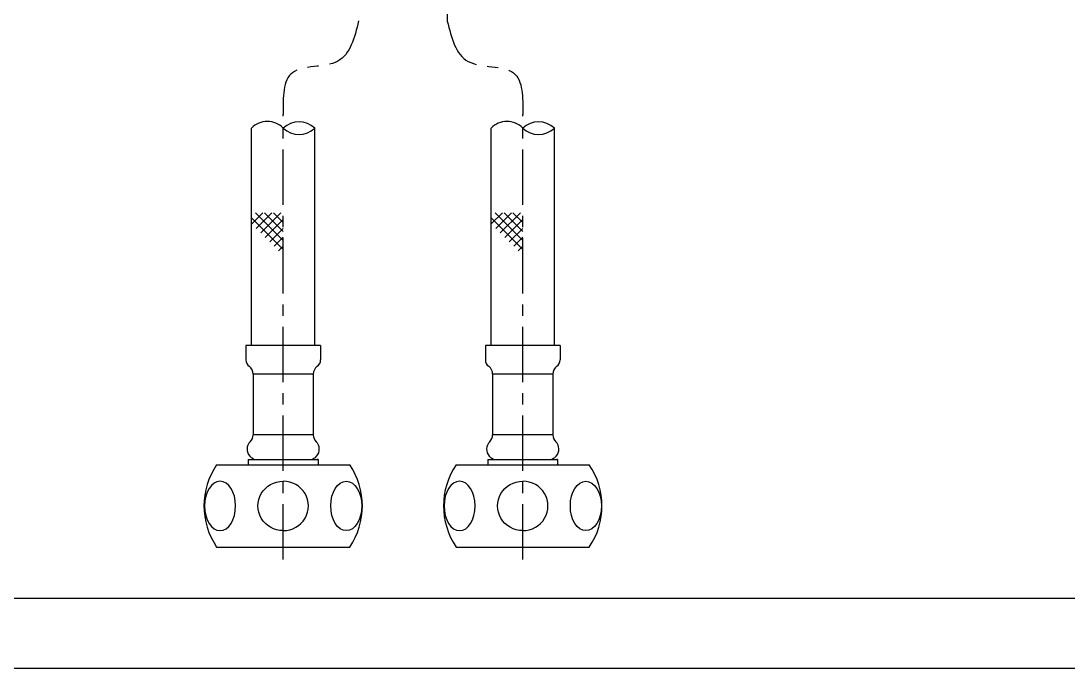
# Model space of a CAD drawing. Extents: x 8340 to 8934, y -6177 to -5757.
# Drawn here: x 8461.6 to 8626.8, y -6177.1 to -6075 of the extents above; entities that cross this region are included whole.
import ezdxf

# ---------------------------------------------------------------- set-up
doc = ezdxf.new("R2010")
doc.units = 0
doc.header["$LTSCALE"] = 7
doc.header["$MEASUREMENT"] = 0
doc.linetypes.add('CENTER', pattern=[2, 1.25, -0.25, 0.25, -0.25])
doc.layers.get('0').update_dxf_attribs({"color": 2, "linetype": 'CONTINUOUS'})
for name, color, linetype in [('CL', 1, 'CENTER'), ('DIM', 2, 'CONTINUOUS'), ('DWG', 7, 'CONTINUOUS'), ('TXT', 4, 'CONTINUOUS')]:
    doc.layers.add(name, color=color, linetype=linetype)

msp = doc.modelspace()

# ---------------------------------------------------------------- linework, layer by layer
at = {"color": 2}
for p, q in [((8498.03703, -6107.02019), (8499.789, -6105.26822)), ((8498.6253, -6105.26822), (8502.99581, -6109.63873)), ((8498.74414, -6107.7273), (8501.20322, -6105.26822)), ((8499.45124, -6108.43441), (8502.61743, -6105.26822)), ((8500.03951, -6105.26822), (8502.99581, -6108.22452)), ((8501.45372, -6105.26822), (8502.99581, -6106.81031)), ((8535.83864, -6107.02019), (8537.59062, -6105.26822)), ((8536.42691, -6105.26822), (8540.79743, -6109.63873)), ((8536.54575, -6107.7273), (8539.00483, -6105.26822)), ((8537.25286, -6108.43441), (8540.41905, -6105.26822)), ((8537.84112, -6105.26822), (8540.79743, -6108.22452)), ((8539.25534, -6105.26822), (8540.79743, -6106.81031)), ((8497.99581, -6106.05295), (8502.99581, -6111.05295)), ((8500.15835, -6109.14151), (8502.99581, -6106.30405)), ((8535.79743, -6106.05295), (8540.79743, -6111.05295)), ((8537.95996, -6109.14151), (8540.79743, -6106.30405)), ((8500.86546, -6109.84862), (8502.99581, -6107.71826)), ((8538.66707, -6109.84862), (8540.79743, -6107.71826)), ((8501.57256, -6110.55573), (8502.99581, -6109.13248)), ((8539.37418, -6110.55573), (8540.79743, -6109.13248)), ((8502.27967, -6111.26283), (8502.99581, -6110.54669)), ((8540.08128, -6111.26283), (8540.79743, -6110.54669))]:
    msp.add_line(p, q, dxfattribs=at)
at = {"linetype": 'Continuous'}
msp.add_lwpolyline([(8340.07233, -6177.14222), (8934.07233, -6177.14222), (8934.07233, -5757.14222), (8340.07233, -5757.14222)], close=True, dxfattribs=at)
for centre, radius, start, end in [((8500.49581, -6094.38041), 3.52303, 44.7963347, 135.2036653), ((8505.49581, -6094.52229), 3.6244, 46.3881408, 133.6118592), ((8505.49581, -6089.27395), 3.6244, 226.3881408, 313.6118592), ((8538.29743, -6094.38041), 3.52303, 44.7963347, 135.2036653), ((8543.29743, -6094.52229), 3.6244, 46.3881408, 133.6118592), ((8543.29743, -6089.27395), 3.6244, 226.3881408, 313.6118592)]:
    msp.add_arc(centre, radius, start, end)
at = {"layer": 'CL'}
for p, q in [((8528.89443, -6043.98238), (8528.89443, -6074.99498)), ((8502.99581, -6160.0119), (8502.99581, -6089.73407)), ((8540.79743, -6160.0119), (8540.79743, -6089.73407))]:
    msp.add_line(p, q, dxfattribs=at)
for points in [[(8514.89443, -6074.9731), (8511.59472, -6081.34569), (8504.44039, -6083.15159), (8502.99581, -6089.73407)], [(8528.89651, -6074.99498), (8532.19831, -6081.36757), (8539.35263, -6083.17347), (8540.79721, -6089.75595)]]:
    msp.add_spline(points, degree=3, dxfattribs=at)
at = {"layer": 'DIM'}
for p, q in [((8507.74581, -6130.71809), (8498.24581, -6130.71809)), ((8545.54743, -6130.71809), (8536.04743, -6130.71809)), ((8507.74581, -6140.32806), (8498.24581, -6140.32806)), ((8545.54743, -6140.32806), (8536.04743, -6140.32806))]:
    msp.add_line(p, q, dxfattribs=at)
at = {"layer": 'DWG'}
for p, q in [((8497.99581, -6126.23378), (8497.99581, -6091.89812)), ((8507.99581, -6126.23378), (8507.99581, -6091.89812)), ((8535.79743, -6126.23378), (8535.79743, -6091.89812)), ((8545.79743, -6126.23378), (8545.79743, -6091.89812)), ((8508.89581, -6126.23378), (8497.09581, -6126.23378)), ((8497.09581, -6126.23378), (8497.09581, -6128.48147)), ((8508.89581, -6126.23378), (8508.89581, -6128.48147)), ((8546.69743, -6126.23378), (8534.89743, -6126.23378)), ((8534.89743, -6126.23378), (8534.89743, -6128.48147)), ((8546.69743, -6126.23378), (8546.69743, -6128.48147)), ((8498.24581, -6130.71809), (8498.24581, -6140.32806)), ((8507.74581, -6130.71809), (8507.74581, -6140.32806)), ((8536.04743, -6130.71809), (8536.04743, -6140.32806)), ((8545.54743, -6130.71809), (8545.54743, -6140.32806)), ((8497.49581, -6144.23378), (8497.49581, -6145.03378)), ((8497.49581, -6144.23378), (8502.99581, -6144.23378)), ((8498.09581, -6144.23378), (8508.49581, -6144.23378)), ((8508.49581, -6144.23378), (8508.29888, -6144.23378)), ((8508.49581, -6144.23378), (8508.49581, -6145.03378)), ((8535.29743, -6144.23378), (8535.29743, -6145.03378)), ((8535.29743, -6144.23378), (8540.79743, -6144.23378)), ((8535.89743, -6144.23378), (8546.29743, -6144.23378)), ((8546.29743, -6144.23378), (8546.10049, -6144.23378)), ((8546.29743, -6144.23378), (8546.29743, -6145.03378)), ((8492.49581, -6145.03378), (8513.49581, -6145.03378)), ((8530.29743, -6145.03378), (8551.29743, -6145.03378)), ((8492.49581, -6158.03378), (8513.49581, -6158.03378)), ((8530.29743, -6158.03378), (8551.29743, -6158.03378))]:
    msp.add_line(p, q, dxfattribs=at)
for centre, radius, start, end in [((8498.34581, -6128.48147), 1.25, 180, 234.4214743), ((8496.74581, -6130.71809), 1.5, 0, 54.4214743), ((8509.24581, -6130.71809), 1.5, 125.5785257, 180), ((8507.64581, -6128.48147), 1.25, 305.5785257, 0), ((8536.14743, -6128.48147), 1.25, 180, 234.4214743), ((8534.54743, -6130.71809), 1.5, 0, 54.4214743), ((8547.04743, -6130.71809), 1.5, 125.5785257, 180), ((8545.44743, -6128.48147), 1.25, 305.5785257, 0), ((8498.94449, -6142.58378), 1.65, 134.2663389, 222.0731288), ((8496.74581, -6140.32806), 1.5, 314.2663389, 0), ((8509.24581, -6140.32806), 1.5, 180, 225.7336611), ((8507.04713, -6142.58378), 1.65, 317.9268712, 45.7336611), ((8536.74611, -6142.58378), 1.65, 134.2663389, 222.0731288), ((8534.54743, -6140.32806), 1.5, 314.2663389, 0), ((8547.04743, -6140.32806), 1.5, 180, 225.7336611), ((8544.84874, -6142.58378), 1.65, 317.9268712, 45.7336611), ((8498.94449, -6142.58378), 1.65, 222.0731288, 259.6550493), ((8498.94449, -6142.58378), 1.65, 259.6550493, 270), ((8507.04713, -6142.58378), 1.65, 270, 280.3449507), ((8507.04713, -6142.58378), 1.65, 280.3449507, 317.9268712), ((8536.74611, -6142.58378), 1.65, 222.0731288, 259.6550493), ((8536.74611, -6142.58378), 1.65, 259.6550493, 270), ((8544.84874, -6142.58378), 1.65, 270, 280.3449507), ((8544.84874, -6142.58378), 1.65, 280.3449507, 317.9268712), ((8502.05831, -6151.53378), 11.5625, 145.7945421, 214.2054579), ((8503.93331, -6151.53378), 11.5625, 325.7945421, 34.2054579), ((8539.85993, -6151.53378), 11.5625, 145.7945421, 214.2054579), ((8541.73493, -6151.53378), 11.5625, 325.7945421, 34.2054579)]:
    msp.add_arc(centre, radius, start, end, dxfattribs=at)
at = {"layer": 'DWG', "extrusion": (0, 0, -1)}
for centre in [(8493.03652, -6151.54143), (8530.83813, -6151.54143)]:
    msp.add_ellipse(centre, major_axis=(0, 3.90287), ratio=0.627611633, dxfattribs=at)
for centre in [(8502.99581, -6151.54143), (8540.79743, -6151.54143)]:
    msp.add_ellipse(centre, major_axis=(-3.98229, 0), ratio=0.980057325, start_param=4.71238898, end_param=7.853981634, dxfattribs=at)
at = {"layer": 'DWG'}
for centre in [(8502.99581, -6151.54143), (8540.79743, -6151.54143)]:
    msp.add_ellipse(centre, major_axis=(3.98229, 0), ratio=0.980057325, start_param=4.71238898, end_param=7.853981634, dxfattribs=at)
for centre in [(8512.9551, -6151.54143), (8550.75672, -6151.54143)]:
    msp.add_ellipse(centre, major_axis=(0, 3.90287), ratio=0.627611633, dxfattribs=at)
at = {"layer": 'TXT', "color": 4}
msp.add_lwpolyline([(8366.07233, -5776.14222), (8920.07233, -5776.14222), (8920.07233, -6166.14222), (8366.07233, -6166.14222)], close=True, dxfattribs=at)

doc.saveas('drawing.dxf')
